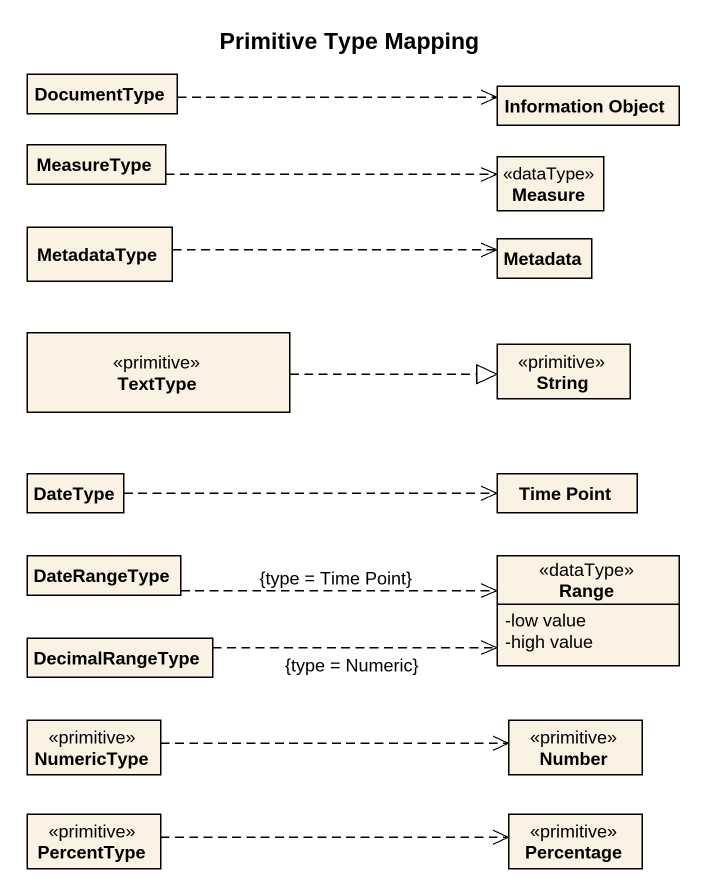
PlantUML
@startuml
title Primitive Type Mapping
hide circle
hide empty members
skinparam classAttributeIconSize 0
class DocumentType
class "Information Object" as Information_Object
class MeasureType
class Measure <<dataType>>
class MetadataType
class Metadata
class TextType <<primitive>>
class String <<primitive>>
class DateType
class "Time Point" as Time_Point
class DateRangeType
class Range <<dataType>> {
  -low value
  -high value
}
class DecimalRangeType
class NumericType <<primitive>>
class Number <<primitive>>
class PercentType <<primitive>>
class Percentage <<primitive>>
DocumentType .right.> Information_Object
MeasureType .right.> Measure
MetadataType .right.> Metadata
TextType .right.|> String
DateType .right.> Time_Point
DateRangeType .right.> Range : {type = Time Point}
DecimalRangeType .right.> Range : {type = Numeric}
NumericType .right.> Number
PercentType .right.> Percentage
@enduml
